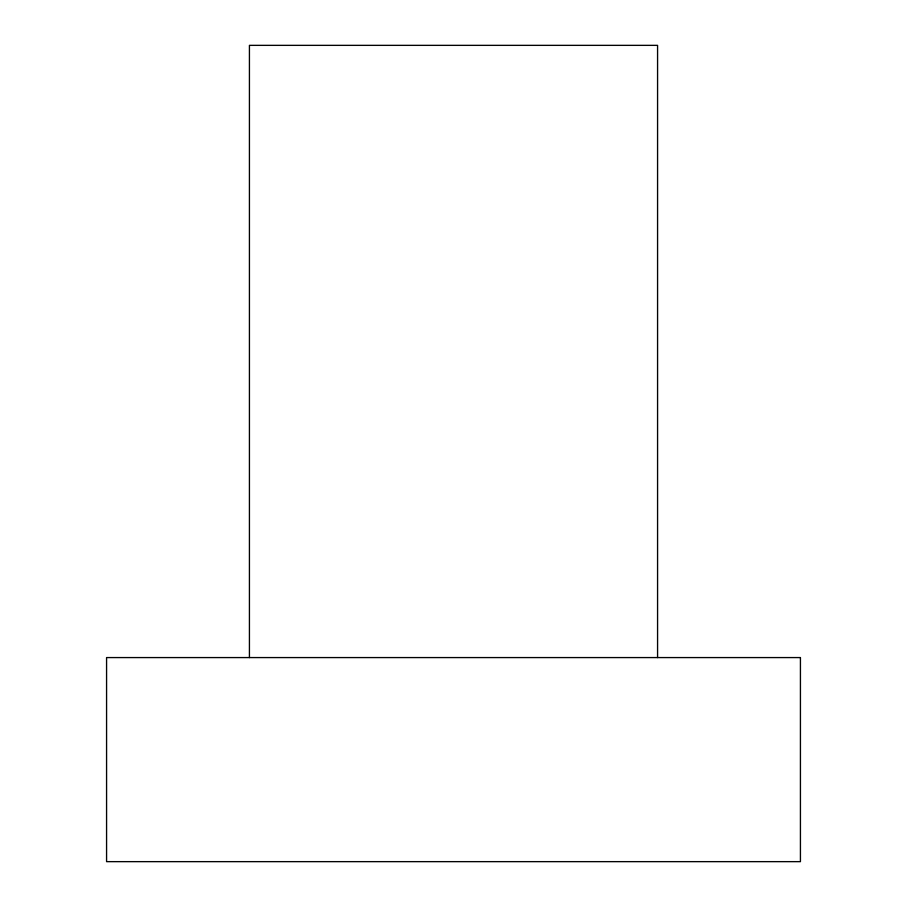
<?xml version="1.0" encoding="UTF-8"?>
<svg xmlns="http://www.w3.org/2000/svg" width="907" height="907" viewBox="0 0 907 907"><rect width="100%" height="100%" fill="white"/><g stroke="black" fill="none" stroke-linecap="round" stroke-linejoin="round"><path stroke-width="1.36" d="M657.575 657.575L657.575 45.35L249.425 45.35L249.425 657.575M800.428 657.575L106.573 657.575L106.573 861.65L800.428 861.65L800.428 657.575"/></g></svg>
